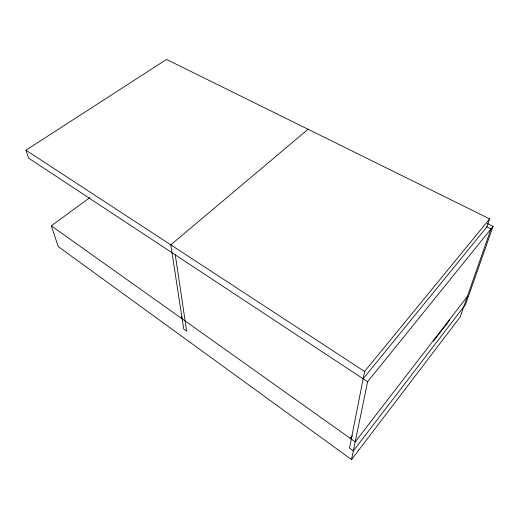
<?xml version="1.0" encoding="UTF-8"?>
<svg xmlns="http://www.w3.org/2000/svg" width="519" height="519" viewBox="0 0 519 519"><rect width="100%" height="100%" fill="white"/><g stroke="black" fill="none" stroke-linecap="round" stroke-linejoin="round"><path stroke-width="0.78" d="M350.572 438.574L350.773 437.517L352.265 435.603M89.774 197.687L51.29 225.817L58.251 246.596L351.532 459.575L367.621 381.731L28.603 158.126L25.95 150.212L166.528 59.425L489.631 218.875L364.585 371.468L349.521 448.176L353.322 450.907L465.588 304.426L493.05 226.381L487.263 223.501M489.631 218.875L486.893 226.881L363.144 378.779M351.532 459.575L460.184 316.921L490.987 228.931L486.64 226.758M467.34 296.492L355.191 441.864L51.29 225.817M433.527 341.106L449.83 319.964M367.621 381.731L493.05 226.381M350.773 437.517L351.72 436.972M308.065 129.27L170.783 244.845L183.745 329.027L186.652 331.116L175.279 254.868M25.95 150.212L364.585 371.468M181.812 316.493L181.618 318.471"/></g></svg>
